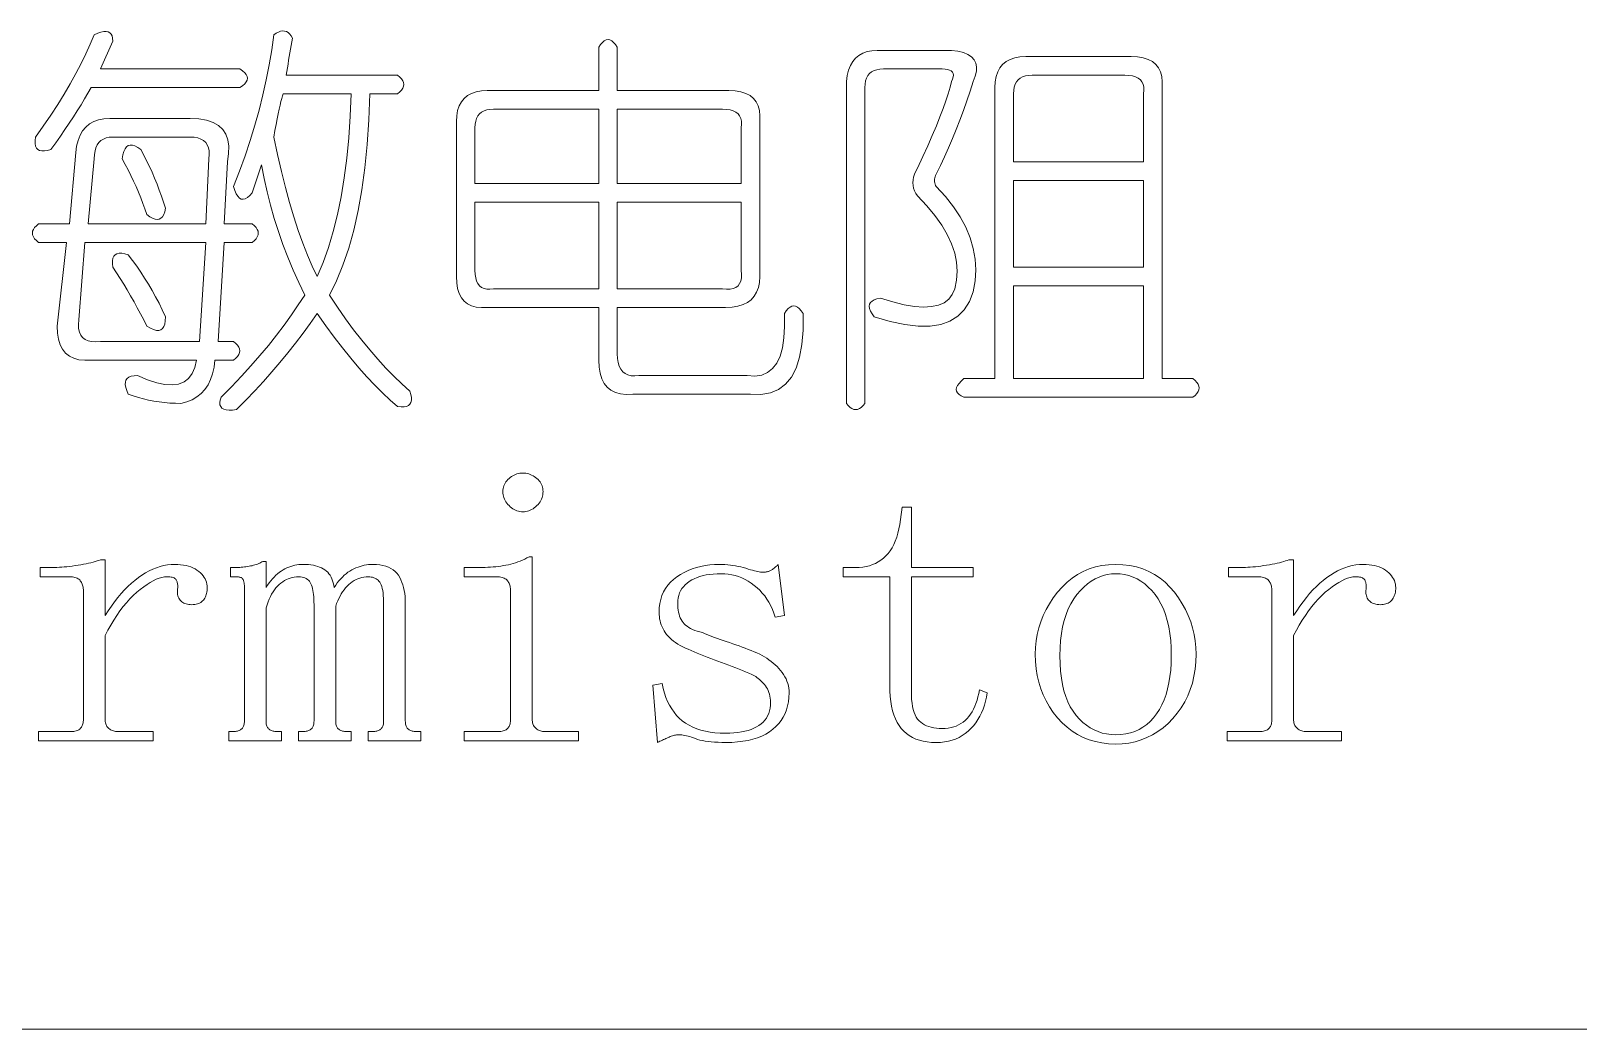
# Model space of a CAD drawing. Extents: x 1 to 297, y 1 to 210.
# Drawn here: x 256.09 to 263.52, y 45.68 to 50.46 of the extents above; entities that cross this region are included whole.
import ezdxf

# ---------------------------------------------------------------- set-up
doc = ezdxf.new("R2010")
doc.units = 0

msp = doc.modelspace()

# ---------------------------------------------------------------- linework, layer by layer
at = {"color": 7, "lineweight": 13}
msp.add_line((220.3005, 45.6755), (295.449, 45.6755), dxfattribs=at)
for points in [[(256.3944, 50.4452), (256.4113, 50.4529), (256.4265, 50.4583), (256.4399, 50.4612), (256.4514, 50.4618), (256.4613, 50.46), (256.4693, 50.4559), (256.4755, 50.4493), (256.48, 50.4404), (256.4827, 50.4291), (256.4836, 50.4155), (256.4241, 50.2818), (257.0927, 50.2818), (257.106, 50.2728), (257.1165, 50.2639), (257.1239, 50.255), (257.1284, 50.2461), (257.1298, 50.2372), (257.1284, 50.2283), (257.1239, 50.2194), (257.1165, 50.2104), (257.106, 50.2015), (257.0927, 50.1926), (256.3795, 50.1926), (256.3643, 50.1656), (256.3481, 50.1379), (256.331, 50.1097), (256.313, 50.0809), (256.2941, 50.0515), (256.2744, 50.0215), (256.2537, 49.9909), (256.2322, 49.9597), (256.2097, 49.9279), (256.1864, 49.8955), (256.1696, 49.8907), (256.1549, 49.8883), (256.1423, 49.8883), (256.1317, 49.8907), (256.1233, 49.8955), (256.1169, 49.9026), (256.1125, 49.9121), (256.1103, 49.924), (256.1102, 49.9383), (256.1121, 49.9549), (256.1497, 50.0079), (256.1852, 50.0601), (256.2187, 50.1113), (256.25, 50.1617), (256.2793, 50.2112), (256.3065, 50.2598), (256.3315, 50.3075), (256.3546, 50.3543), (256.3755, 50.4002)], [(257.2561, 50.4452), (257.2677, 50.4531), (257.2787, 50.4589), (257.2891, 50.4626), (257.2989, 50.4642), (257.3081, 50.4638), (257.3167, 50.4612), (257.3248, 50.4566), (257.3322, 50.4499), (257.339, 50.4412), (257.3453, 50.4303), (257.3423, 50.4125), (257.3393, 50.3947), (257.3363, 50.3768), (257.3334, 50.359), (257.3304, 50.3412), (257.3274, 50.3234), (257.3245, 50.3055), (257.3215, 50.2877), (257.3185, 50.2699), (257.3156, 50.252), (257.8504, 50.252), (257.8611, 50.2431), (257.8694, 50.2342), (257.8754, 50.2253), (257.8789, 50.2164), (257.8801, 50.2075), (257.8789, 50.1986), (257.8754, 50.1896), (257.8694, 50.1807), (257.8611, 50.1718), (257.8504, 50.1629), (257.7167, 50.1629), (257.7121, 50.0382), (257.7042, 49.9198), (257.6931, 49.8077), (257.6786, 49.7017), (257.661, 49.602), (257.64, 49.5086), (257.6158, 49.4214), (257.5883, 49.3404), (257.5576, 49.2657), (257.5236, 49.1972), (257.5622, 49.1391), (257.6008, 49.0837), (257.6394, 49.0309), (257.6781, 48.9809), (257.7167, 48.9335), (257.7553, 48.8888), (257.7939, 48.8467), (257.8326, 48.8073), (257.8712, 48.7706), (257.9098, 48.7366), (257.9146, 48.7198), (257.917, 48.7051), (257.917, 48.6925), (257.9146, 48.6819), (257.9098, 48.6735), (257.9027, 48.6671), (257.8932, 48.6628), (257.8813, 48.6605), (257.867, 48.6604), (257.8504, 48.6623), (257.8145, 48.6935), (257.7779, 48.7277), (257.7408, 48.7648), (257.703, 48.805), (257.6647, 48.848), (257.6258, 48.8941), (257.5862, 48.9431), (257.5461, 48.9951), (257.5054, 49.0501), (257.4641, 49.108), (257.4308, 49.0606), (257.3964, 49.0135), (257.3607, 48.9668), (257.3239, 48.9202), (257.2858, 48.874), (257.2466, 48.8281), (257.2062, 48.7825), (257.1646, 48.7372), (257.1218, 48.6922), (257.0778, 48.6475), (257.0584, 48.6454), (257.0416, 48.6451), (257.0275, 48.6466), (257.016, 48.6498), (257.0073, 48.6549), (257.0012, 48.6617), (256.9977, 48.6703), (256.997, 48.6808), (256.9989, 48.6929), (257.0035, 48.7069), (257.053, 48.7573), (257.1004, 48.8073), (257.1457, 48.8571), (257.189, 48.9066), (257.2301, 48.9558), (257.2692, 49.0046), (257.3062, 49.0532), (257.3411, 49.1015), (257.3739, 49.1495), (257.4047, 49.1972), (257.3759, 49.2569), (257.3488, 49.3172), (257.3236, 49.3781), (257.3001, 49.4397), (257.2784, 49.5018), (257.2585, 49.5645), (257.2404, 49.6277), (257.224, 49.6916), (257.2095, 49.7561), (257.1967, 49.8212), (257.1521, 49.6875), (257.1405, 49.6744), (257.1295, 49.6649), (257.1191, 49.6589), (257.1093, 49.6566), (257.1001, 49.6578), (257.0915, 49.6625), (257.0835, 49.6708), (257.076, 49.6827), (257.0692, 49.6982), (257.063, 49.7172), (257.0916, 49.7913), (257.1183, 49.8652), (257.1428, 49.9387), (257.1652, 50.012), (257.1855, 50.0849), (257.2038, 50.1576), (257.22, 50.2299), (257.2341, 50.302), (257.2462, 50.3737)], [(258.9053, 50.3858), (258.9053, 50.1778), (259.4401, 50.1778), (259.471, 50.1763), (259.4984, 50.1718), (259.5221, 50.1644), (259.5423, 50.154), (259.559, 50.1406), (259.5721, 50.1243), (259.5815, 50.105), (259.5875, 50.0827), (259.5899, 50.0574), (259.5887, 50.0292), (259.5887, 49.2863), (259.5871, 49.2581), (259.5822, 49.2328), (259.574, 49.2106), (259.5625, 49.1912), (259.5478, 49.1749), (259.5298, 49.1615), (259.5086, 49.1511), (259.4841, 49.1437), (259.4563, 49.1392), (259.4253, 49.1378), (258.9053, 49.1378), (258.9053, 48.9149), (258.9063, 48.8925), (258.9094, 48.8727), (258.9146, 48.8556), (258.9219, 48.8412), (258.9313, 48.8295), (258.9427, 48.8204), (258.9562, 48.814), (258.9718, 48.8103), (258.9895, 48.8093), (259.0092, 48.8109), (259.5293, 48.8109), (259.5658, 48.8085), (259.5982, 48.8133), (259.6264, 48.8252), (259.6505, 48.8442), (259.6704, 48.8703), (259.6862, 48.9036), (259.6978, 48.944), (259.7052, 48.9916), (259.7084, 49.0462), (259.7076, 49.108), (259.7165, 49.1214), (259.7254, 49.1318), (259.7343, 49.1392), (259.7432, 49.1437), (259.7521, 49.1452), (259.761, 49.1437), (259.77, 49.1392), (259.7789, 49.1318), (259.7878, 49.1214), (259.7967, 49.108), (259.7968, 49.0293), (259.7914, 48.9595), (259.7802, 48.8986), (259.7634, 48.8466), (259.741, 48.8035), (259.7129, 48.7693), (259.6792, 48.744), (259.6398, 48.7277), (259.5948, 48.7203), (259.5441, 48.7218), (258.9796, 48.7218), (258.9485, 48.7207), (258.9207, 48.7235), (258.8962, 48.7302), (258.8749, 48.7408), (258.857, 48.7552), (258.8423, 48.7735), (258.8308, 48.7956), (258.8227, 48.8216), (258.8177, 48.8515), (258.8161, 48.8852), (258.8161, 49.1378), (258.2812, 49.1378), (258.253, 49.1366), (258.2278, 49.1389), (258.2055, 49.1449), (258.1862, 49.1544), (258.1698, 49.1675), (258.1565, 49.1841), (258.1461, 49.2043), (258.1386, 49.2281), (258.1342, 49.2554), (258.1327, 49.2863), (258.1327, 50.0292), (258.1342, 50.0574), (258.1386, 50.0827), (258.1461, 50.105), (258.1565, 50.1243), (258.1698, 50.1406), (258.1862, 50.154), (258.2055, 50.1644), (258.2278, 50.1718), (258.253, 50.1763), (258.2812, 50.1778), (258.8161, 50.1778), (258.8161, 50.3858), (258.825, 50.3991), (258.834, 50.4095), (258.8429, 50.417), (258.8518, 50.4214), (258.8607, 50.4229), (258.8696, 50.4214), (258.8785, 50.417), (258.8874, 50.4095), (258.8963, 50.3991)], [(260.1533, 50.3709), (260.5098, 50.3709), (260.5403, 50.3667), (260.5663, 50.3602), (260.5878, 50.3513), (260.6049, 50.34), (260.6176, 50.3263), (260.6257, 50.3103), (260.6294, 50.2919), (260.6287, 50.2711), (260.6235, 50.2479), (260.6138, 50.2223), (260.5987, 50.1751), (260.5829, 50.1284), (260.5666, 50.0824), (260.5497, 50.0369), (260.5321, 49.992), (260.514, 49.9478), (260.4953, 49.9041), (260.476, 49.861), (260.4561, 49.8185), (260.4355, 49.7766), (260.4329, 49.7707), (260.4308, 49.7647), (260.4293, 49.7588), (260.4284, 49.7528), (260.4281, 49.7469), (260.4284, 49.741), (260.4293, 49.735), (260.4308, 49.7291), (260.4329, 49.7231), (260.4355, 49.7172), (260.4801, 49.6693), (260.5187, 49.6209), (260.5514, 49.5719), (260.5782, 49.5223), (260.599, 49.472), (260.6138, 49.4212), (260.6227, 49.3698), (260.6257, 49.3178), (260.6227, 49.2652), (260.6138, 49.212), (260.5957, 49.1654), (260.571, 49.1265), (260.5399, 49.0953), (260.5021, 49.0718), (260.4578, 49.056), (260.407, 49.048), (260.3497, 49.0477), (260.2858, 49.0551), (260.2154, 49.0703), (260.1384, 49.0932), (260.128, 49.1074), (260.1206, 49.1205), (260.1161, 49.1324), (260.1146, 49.1431), (260.1161, 49.1526), (260.1206, 49.1609), (260.128, 49.1681), (260.1384, 49.174), (260.1518, 49.1788), (260.1681, 49.1823), (260.2278, 49.1641), (260.2822, 49.1508), (260.3312, 49.1427), (260.3749, 49.1395), (260.4133, 49.1415), (260.4463, 49.1485), (260.4739, 49.1605), (260.4962, 49.1776), (260.5131, 49.1997), (260.5247, 49.2269), (260.5336, 49.2688), (260.5366, 49.3113), (260.5336, 49.3544), (260.5247, 49.3981), (260.5098, 49.4423), (260.489, 49.4872), (260.4623, 49.5327), (260.4296, 49.5787), (260.391, 49.6254), (260.3464, 49.6726), (260.3384, 49.6846), (260.3322, 49.697), (260.3277, 49.7096), (260.325, 49.7225), (260.3241, 49.7358), (260.325, 49.7493), (260.3277, 49.7631), (260.3322, 49.7772), (260.3384, 49.7916), (260.3464, 49.8063), (260.3721, 49.8613), (260.3957, 49.9133), (260.4173, 49.9623), (260.4367, 50.0084), (260.4541, 50.0515), (260.4694, 50.0916), (260.4826, 50.1287), (260.4938, 50.1629), (260.5028, 50.1941), (260.5098, 50.2223), (260.5147, 50.2336), (260.5175, 50.2437), (260.5183, 50.2526), (260.517, 50.2604), (260.5135, 50.2669), (260.5081, 50.2722), (260.5005, 50.2764), (260.4908, 50.2794), (260.4791, 50.2812), (260.4653, 50.2818), (260.183, 50.2818), (260.166, 50.2809), (260.1509, 50.2782), (260.1375, 50.2737), (260.1259, 50.2675), (260.1161, 50.2595), (260.1081, 50.2497), (260.1019, 50.2381), (260.0974, 50.2247), (260.0947, 50.2095), (260.0938, 50.1926), (260.0938, 48.6772), (260.0849, 48.6665), (260.076, 48.6582), (260.0671, 48.6522), (260.0582, 48.6487), (260.0493, 48.6475), (260.0403, 48.6487), (260.0314, 48.6522), (260.0225, 48.6582), (260.0136, 48.6665), (260.0047, 48.6772), (260.0047, 50.2223), (260.0089, 50.2506), (260.0154, 50.2758), (260.0243, 50.2981), (260.0356, 50.3174), (260.0493, 50.3338), (260.0653, 50.3471), (260.0837, 50.3575), (260.1045, 50.365), (260.1277, 50.3694)], [(260.8664, 50.3412), (261.3716, 50.3412), (261.4024, 50.3397), (261.4298, 50.3352), (261.4536, 50.3278), (261.4738, 50.3174), (261.4904, 50.304), (261.5035, 50.2877), (261.513, 50.2684), (261.5189, 50.2461), (261.5213, 50.2208), (261.5201, 50.1926), (261.5201, 48.796), (261.6687, 48.796), (261.6794, 48.7871), (261.6877, 48.7782), (261.6937, 48.7693), (261.6972, 48.7604), (261.6984, 48.7515), (261.6972, 48.7426), (261.6937, 48.7336), (261.6877, 48.7247), (261.6794, 48.7158), (261.6687, 48.7069), (260.5693, 48.7069), (260.5559, 48.7131), (260.5455, 48.72), (260.5381, 48.7274), (260.5336, 48.7354), (260.5321, 48.744), (260.5336, 48.7533), (260.5381, 48.7631), (260.5455, 48.7735), (260.5559, 48.7845), (260.5693, 48.796), (260.7178, 48.796), (260.7178, 50.1926), (260.7193, 50.2208), (260.7238, 50.2461), (260.7312, 50.2684), (260.7416, 50.2877), (260.755, 50.304), (260.7713, 50.3174), (260.7906, 50.3278), (260.8129, 50.3352), (260.8382, 50.3397)], [(261.3418, 50.252), (260.8961, 50.252), (260.8792, 50.2512), (260.864, 50.2485), (260.8506, 50.244), (260.8391, 50.2378), (260.8293, 50.2298), (260.8212, 50.22), (260.815, 50.2084), (260.8105, 50.195), (260.8079, 50.1798), (260.807, 50.1629), (260.807, 49.836), (261.431, 49.836), (261.431, 50.1629), (261.4328, 50.1798), (261.4322, 50.195), (261.4292, 50.2084), (261.4239, 50.22), (261.4161, 50.2298), (261.406, 50.2378), (261.3935, 50.244), (261.3787, 50.2485), (261.3615, 50.2512)], [(257.6275, 50.1629), (257.3007, 50.1629), (257.2976, 50.1528), (257.2942, 50.1403), (257.2904, 50.1255), (257.2864, 50.1082), (257.2821, 50.0886), (257.2775, 50.0666), (257.2726, 50.0423), (257.2674, 50.0155), (257.2619, 49.9864), (257.2561, 49.9549), (257.2742, 49.8707), (257.293, 49.7903), (257.3123, 49.7138), (257.3322, 49.6411), (257.3527, 49.5723), (257.3738, 49.5074), (257.3955, 49.4463), (257.4178, 49.3891), (257.4406, 49.3358), (257.4641, 49.2863), (257.4925, 49.3539), (257.5182, 49.426), (257.5412, 49.5025), (257.5616, 49.5835), (257.5793, 49.6689), (257.5943, 49.7588), (257.6066, 49.8531), (257.6162, 49.9519), (257.6232, 50.0552)], [(258.8161, 50.0886), (258.311, 50.0886), (258.294, 50.0877), (258.2789, 50.085), (258.2655, 50.0806), (258.2539, 50.0744), (258.2441, 50.0663), (258.2361, 50.0565), (258.2299, 50.0449), (258.2254, 50.0316), (258.2227, 50.0164), (258.2218, 49.9995), (258.2218, 49.732), (258.8161, 49.732)], [(259.4104, 50.0886), (258.9053, 50.0886), (258.9053, 49.732), (259.4995, 49.732), (259.4995, 49.9995), (259.5013, 50.0164), (259.5007, 50.0316), (259.4978, 50.0449), (259.4924, 50.0565), (259.4847, 50.0663), (259.4746, 50.0743), (259.4621, 50.0806), (259.4472, 50.085), (259.43, 50.0877)], [(257.063, 48.8852), (256.9738, 48.8852), (256.9695, 48.851), (256.9626, 48.8198), (256.9529, 48.7916), (256.9406, 48.7663), (256.9255, 48.744), (256.9079, 48.7247), (256.8875, 48.7084), (256.8645, 48.695), (256.8388, 48.6846), (256.8104, 48.6772), (256.7838, 48.6776), (256.7575, 48.679), (256.7315, 48.6812), (256.7058, 48.6843), (256.6804, 48.6883), (256.6553, 48.6932), (256.6305, 48.699), (256.606, 48.7057), (256.5818, 48.7133), (256.5578, 48.7218), (256.5503, 48.7387), (256.5453, 48.7538), (256.5431, 48.7672), (256.5436, 48.7788), (256.5467, 48.7886), (256.5525, 48.7966), (256.5609, 48.8029), (256.5721, 48.8073), (256.5859, 48.81), (256.6024, 48.8109), (256.6507, 48.7902), (256.6945, 48.7758), (256.7339, 48.7677), (256.7688, 48.7657), (256.7993, 48.77), (256.8253, 48.7806), (256.8468, 48.7974), (256.8639, 48.8204), (256.8765, 48.8497), (256.8847, 48.8852), (256.3795, 48.8852), (256.3485, 48.8841), (256.3207, 48.887), (256.2962, 48.8937), (256.275, 48.9042), (256.257, 48.9186), (256.2423, 48.9369), (256.2308, 48.959), (256.2227, 48.985), (256.2177, 49.0149), (256.2161, 49.0486), (256.2607, 49.4498), (256.127, 49.4498), (256.1163, 49.4587), (256.108, 49.4676), (256.102, 49.4765), (256.0984, 49.4854), (256.0973, 49.4943), (256.0984, 49.5032), (256.102, 49.5122), (256.108, 49.5211), (256.1163, 49.53), (256.127, 49.5389), (256.2755, 49.5389), (256.3053, 49.8806), (256.3096, 49.9117), (256.3166, 49.9394), (256.3262, 49.964), (256.3385, 49.9852), (256.3535, 50.0032), (256.3712, 50.0179), (256.3916, 50.0293), (256.4146, 50.0375), (256.4403, 50.0424), (256.4687, 50.044), (256.855, 50.044), (256.8969, 50.042), (256.9334, 50.0357), (256.9646, 50.0253), (256.9905, 50.0108), (257.011, 49.992), (257.0261, 49.9692), (257.0359, 49.9421), (257.0404, 49.9109), (257.0395, 49.8756), (257.0333, 49.836), (257.0184, 49.5389), (257.1521, 49.5389), (257.1628, 49.53), (257.1711, 49.5211), (257.1771, 49.5122), (257.1806, 49.5032), (257.1818, 49.4943), (257.1806, 49.4854), (257.1771, 49.4765), (257.1711, 49.4676), (257.1628, 49.4587), (257.1521, 49.4498), (257.0184, 49.4498), (256.9887, 48.9743), (257.063, 48.9743), (257.0737, 48.9654), (257.082, 48.9565), (257.0879, 48.9476), (257.0915, 48.9387), (257.0927, 48.9298), (257.0915, 48.9208), (257.0879, 48.9119), (257.082, 48.903), (257.0737, 48.8941)], [(256.855, 49.9549), (256.4836, 49.9549), (256.4666, 49.9539), (256.4514, 49.9507), (256.4381, 49.9455), (256.4265, 49.9383), (256.4167, 49.9289), (256.4087, 49.9175), (256.4024, 49.9039), (256.398, 49.8883), (256.3953, 49.8707), (256.3944, 49.8509), (256.3647, 49.5389), (256.9293, 49.5389), (256.9441, 49.8509), (256.9459, 49.8707), (256.9453, 49.8883), (256.9423, 49.9039), (256.937, 49.9175), (256.9293, 49.9289), (256.9192, 49.9383), (256.9067, 49.9455), (256.8918, 49.9507), (256.8746, 49.9539)], [(256.5281, 49.8509), (256.5317, 49.8701), (256.5364, 49.886), (256.5424, 49.8986), (256.5495, 49.908), (256.5578, 49.914), (256.5674, 49.9169), (256.578, 49.9164), (256.5899, 49.9127), (256.603, 49.9057), (256.6172, 49.8955), (256.6318, 49.8686), (256.6458, 49.8414), (256.6591, 49.8139), (256.6719, 49.7861), (256.6841, 49.758), (256.6957, 49.7297), (256.7067, 49.701), (256.7171, 49.672), (256.7269, 49.6427), (256.7361, 49.6132), (256.7325, 49.5968), (256.7278, 49.5835), (256.7219, 49.5731), (256.7147, 49.5656), (256.7064, 49.5612), (256.6969, 49.5597), (256.6862, 49.5612), (256.6743, 49.5656), (256.6612, 49.5731), (256.647, 49.5835), (256.6378, 49.6102), (256.628, 49.637), (256.6176, 49.6637), (256.6066, 49.6904), (256.595, 49.7172), (256.5828, 49.7439), (256.57, 49.7707), (256.5566, 49.7974), (256.5427, 49.8242)], [(261.431, 49.7469), (260.807, 49.7469), (260.807, 49.3309), (261.431, 49.3309)], [(258.8161, 49.6429), (258.2218, 49.6429), (258.2218, 49.316), (258.2227, 49.2964), (258.2254, 49.2792), (258.2299, 49.2643), (258.2361, 49.2519), (258.2441, 49.2418), (258.2539, 49.234), (258.2655, 49.2287), (258.2789, 49.2257), (258.294, 49.2251), (258.311, 49.2269), (258.8161, 49.2269)], [(259.4995, 49.6429), (258.9053, 49.6429), (258.9053, 49.2269), (259.4104, 49.2269), (259.43, 49.2251), (259.4472, 49.2257), (259.4621, 49.2287), (259.4746, 49.234), (259.4847, 49.2418), (259.4924, 49.2519), (259.4978, 49.2643), (259.5007, 49.2792), (259.5013, 49.2964), (259.4995, 49.316)], [(256.9293, 49.4498), (256.3498, 49.4498), (256.3201, 49.0783), (256.3185, 49.0559), (256.3195, 49.0361), (256.3232, 49.019), (256.3296, 49.0046), (256.3387, 48.9929), (256.3504, 48.9838), (256.3648, 48.9774), (256.3819, 48.9737), (256.4017, 48.9727), (256.4241, 48.9743), (256.8995, 48.9743)], [(256.4836, 49.3309), (256.4816, 49.3475), (256.4818, 49.3618), (256.484, 49.3737), (256.4883, 49.3832), (256.4947, 49.3903), (256.5031, 49.3951), (256.5137, 49.3975), (256.5263, 49.3975), (256.541, 49.3951), (256.5578, 49.3903), (256.5783, 49.3633), (256.5982, 49.3357), (256.6176, 49.3074), (256.6363, 49.2786), (256.6544, 49.2492), (256.6719, 49.2192), (256.6889, 49.1886), (256.7052, 49.1574), (256.721, 49.1256), (256.7361, 49.0932), (256.7352, 49.074), (256.7325, 49.0581), (256.7281, 49.0455), (256.7219, 49.0361), (256.7138, 49.03), (256.704, 49.0272), (256.6924, 49.0277), (256.6791, 49.0314), (256.6639, 49.0384), (256.647, 49.0486), (256.632, 49.0782), (256.6167, 49.1074), (256.6011, 49.1364), (256.5852, 49.1651), (256.569, 49.1935), (256.5525, 49.2215), (256.5357, 49.2493), (256.5186, 49.2768), (256.5012, 49.304)], [(261.431, 49.2418), (260.807, 49.2418), (260.807, 48.796), (261.431, 48.796)], [(258.4521, 48.3429), (258.4595, 48.3426), (258.4667, 48.3419), (258.4738, 48.3406), (258.4807, 48.3387), (258.4874, 48.3364), (258.494, 48.3335), (258.5005, 48.3302), (258.5068, 48.3263), (258.513, 48.3218), (258.519, 48.3169), (258.5246, 48.3116), (258.5297, 48.3061), (258.5341, 48.3003), (258.538, 48.2943), (258.5413, 48.2881), (258.5439, 48.2817), (258.546, 48.275), (258.5475, 48.2682), (258.5484, 48.2611), (258.5487, 48.2538), (258.5484, 48.2464), (258.5475, 48.2392), (258.546, 48.2321), (258.5439, 48.2252), (258.5413, 48.2185), (258.538, 48.2119), (258.5341, 48.2054), (258.5297, 48.1991), (258.5246, 48.1929), (258.519, 48.1869), (258.513, 48.1813), (258.5068, 48.1762), (258.5005, 48.1717), (258.494, 48.1679), (258.4874, 48.1646), (258.4807, 48.1619), (258.4738, 48.1599), (258.4667, 48.1584), (258.4595, 48.1575), (258.4521, 48.1572), (258.4448, 48.1575), (258.4376, 48.1584), (258.4305, 48.1599), (258.4236, 48.1619), (258.4168, 48.1646), (258.4102, 48.1679), (258.4038, 48.1717), (258.3975, 48.1762), (258.3913, 48.1813), (258.3853, 48.1869), (258.3796, 48.1929), (258.3746, 48.1991), (258.3701, 48.2054), (258.3662, 48.2119), (258.363, 48.2185), (258.3603, 48.2252), (258.3582, 48.2321), (258.3568, 48.2392), (258.3558, 48.2464), (258.3556, 48.2538), (258.3558, 48.2611), (258.3568, 48.2682), (258.3582, 48.275), (258.3603, 48.2817), (258.363, 48.2881), (258.3662, 48.2943), (258.3701, 48.3003), (258.3746, 48.3061), (258.3796, 48.3116), (258.3853, 48.3169), (258.3913, 48.3218), (258.3975, 48.3263), (258.4038, 48.3302), (258.4102, 48.3335), (258.4168, 48.3364), (258.4236, 48.3387), (258.4305, 48.3406), (258.4376, 48.3419), (258.4448, 48.3426)], [(260.3167, 47.2955), (260.3171, 47.2753), (260.3182, 47.2565), (260.32, 47.2391), (260.3226, 47.223), (260.326, 47.2082), (260.3301, 47.1947), (260.3349, 47.1826), (260.3405, 47.1719), (260.3468, 47.1624), (260.3539, 47.1543), (260.3616, 47.1473), (260.3702, 47.141), (260.3795, 47.1354), (260.3895, 47.1306), (260.4003, 47.1265), (260.4118, 47.1231), (260.424, 47.1205), (260.437, 47.1187), (260.4508, 47.1176), (260.4653, 47.1172), (260.4798, 47.1177), (260.4938, 47.1191), (260.5072, 47.1215), (260.5199, 47.1249), (260.5321, 47.1293), (260.5437, 47.1346), (260.5547, 47.1408), (260.5651, 47.1481), (260.5749, 47.1563), (260.5841, 47.1655), (260.5927, 47.1755), (260.6008, 47.1864), (260.6082, 47.1981), (260.615, 47.2106), (260.6213, 47.224), (260.6269, 47.2381), (260.632, 47.2531), (260.6364, 47.2689), (260.6403, 47.2855), (260.6436, 47.3029), (260.6807, 47.288), (260.6772, 47.2676), (260.6728, 47.2479), (260.6674, 47.229), (260.6611, 47.2108), (260.6538, 47.1933), (260.6455, 47.1766), (260.6362, 47.1606), (260.626, 47.1454), (260.6148, 47.1309), (260.6027, 47.1172), (260.5897, 47.1045), (260.5758, 47.0931), (260.5611, 47.0831), (260.5457, 47.0744), (260.5293, 47.067), (260.5122, 47.061), (260.4943, 47.0563), (260.4755, 47.053), (260.4559, 47.051), (260.4355, 47.0503), (260.4138, 47.051), (260.3932, 47.053), (260.3737, 47.0563), (260.3553, 47.061), (260.338, 47.067), (260.3219, 47.0744), (260.3069, 47.0831), (260.2929, 47.0931), (260.2801, 47.1045), (260.2684, 47.1172), (260.2578, 47.1313), (260.2484, 47.1469), (260.24, 47.164), (260.2328, 47.1826), (260.2266, 47.2026), (260.2216, 47.2242), (260.2177, 47.2472), (260.2149, 47.2717), (260.2133, 47.2977), (260.2127, 47.3252), (260.2127, 47.8452), (259.9898, 47.8452), (259.9898, 47.8898), (260.0493, 47.8898), (260.0668, 47.8903), (260.0836, 47.892), (260.0997, 47.8948), (260.1152, 47.8987), (260.1301, 47.9037), (260.1442, 47.9098), (260.1577, 47.9171), (260.1705, 47.9254), (260.1826, 47.9349), (260.1941, 47.9455), (260.2049, 47.9572), (260.2148, 47.9703), (260.2239, 47.9846), (260.2321, 48.0001), (260.2396, 48.017), (260.2463, 48.0351), (260.2521, 48.0544), (260.2571, 48.075), (260.2613, 48.0969), (260.2647, 48.12), (260.2721, 48.1795), (260.3167, 48.1795), (260.3167, 47.8898), (260.6138, 47.8898), (260.6138, 47.8452), (260.3167, 47.8452)], [(256.4464, 47.6595), (256.4614, 47.6827), (256.4766, 47.7048), (256.492, 47.7258), (256.5076, 47.7456), (256.5235, 47.7644), (256.5396, 47.782), (256.5559, 47.7986), (256.5724, 47.814), (256.5891, 47.8283), (256.6061, 47.8415), (256.6233, 47.8535), (256.6404, 47.8642), (256.6577, 47.8737), (256.675, 47.8819), (256.6925, 47.8888), (256.71, 47.8945), (256.7275, 47.8989), (256.7452, 47.9021), (256.7629, 47.904), (256.7807, 47.9046), (256.7952, 47.9043), (256.8091, 47.9033), (256.8223, 47.9016), (256.8348, 47.8993), (256.8466, 47.8963), (256.8578, 47.8926), (256.8683, 47.8882), (256.8781, 47.8832), (256.8873, 47.8775), (256.8958, 47.8712), (256.9036, 47.8644), (256.9106, 47.8574), (256.9167, 47.8501), (256.922, 47.8427), (256.9265, 47.835), (256.9301, 47.8271), (256.933, 47.8189), (256.9351, 47.8106), (256.9363, 47.802), (256.9367, 47.7932), (256.9365, 47.7859), (256.9359, 47.7789), (256.935, 47.7722), (256.9337, 47.7658), (256.932, 47.7598), (256.93, 47.754), (256.9276, 47.7485), (256.9248, 47.7433), (256.9217, 47.7384), (256.9181, 47.7338), (256.9142, 47.7295), (256.9099, 47.7257), (256.9053, 47.7224), (256.9003, 47.7195), (256.8949, 47.717), (256.8892, 47.715), (256.883, 47.7135), (256.8765, 47.7124), (256.8697, 47.7117), (256.8624, 47.7115), (256.8552, 47.7117), (256.8483, 47.7124), (256.8418, 47.7135), (256.8357, 47.715), (256.8299, 47.717), (256.8245, 47.7195), (256.8195, 47.7224), (256.8149, 47.7257), (256.8106, 47.7295), (256.8067, 47.7338), (256.8033, 47.7384), (256.8003, 47.7433), (256.7979, 47.7485), (256.796, 47.754), (256.7946, 47.7598), (256.7938, 47.7658), (256.7934, 47.7722), (256.7936, 47.7789), (256.7943, 47.7859), (256.7956, 47.7932), (256.7955, 47.7976), (256.7953, 47.8018), (256.7949, 47.8059), (256.7944, 47.8098), (256.7937, 47.8136), (256.7929, 47.8173), (256.7919, 47.8207), (256.7908, 47.8241), (256.7895, 47.8273), (256.7881, 47.8303), (256.7863, 47.8331), (256.784, 47.8357), (256.781, 47.8379), (256.7774, 47.8398), (256.7733, 47.8415), (256.7685, 47.8428), (256.7632, 47.8438), (256.7572, 47.8446), (256.7507, 47.845), (256.7436, 47.8452), (256.7314, 47.8444), (256.7188, 47.8422), (256.7056, 47.8385), (256.6919, 47.8333), (256.6776, 47.8266), (256.6629, 47.8184), (256.6476, 47.8088), (256.6318, 47.7976), (256.6155, 47.785), (256.5987, 47.7709), (256.5818, 47.7554), (256.5653, 47.7388), (256.5491, 47.721), (256.5333, 47.702), (256.5179, 47.6818), (256.5029, 47.6604), (256.4882, 47.6378), (256.4739, 47.614), (256.46, 47.589), (256.4464, 47.5629), (256.4464, 47.1618), (256.4466, 47.156), (256.4471, 47.1505), (256.4481, 47.1453), (256.4494, 47.1404), (256.451, 47.1358), (256.4531, 47.1314), (256.4555, 47.1274), (256.4583, 47.1237), (256.4615, 47.1203), (256.465, 47.1172), (256.4688, 47.1144), (256.4729, 47.1118), (256.4771, 47.1096), (256.4816, 47.1077), (256.4863, 47.106), (256.4913, 47.1047), (256.4964, 47.1037), (256.5018, 47.1029), (256.5074, 47.1025), (256.5133, 47.1023), (256.6767, 47.1023), (256.6767, 47.0578), (256.127, 47.0578), (256.127, 47.1023), (256.2755, 47.1023), (256.2827, 47.1025), (256.2895, 47.1029), (256.2958, 47.1037), (256.3017, 47.1047), (256.3071, 47.106), (256.3121, 47.1077), (256.3166, 47.1096), (256.3207, 47.1118), (256.3244, 47.1144), (256.3275, 47.1172), (256.3304, 47.1203), (256.3329, 47.1237), (256.3351, 47.1274), (256.3371, 47.1314), (256.3387, 47.1358), (256.34, 47.1404), (256.3411, 47.1453), (256.3418, 47.1505), (256.3423, 47.156), (256.3424, 47.1618), (256.3424, 47.7783), (256.3423, 47.7842), (256.3418, 47.7898), (256.3411, 47.7952), (256.34, 47.8003), (256.3387, 47.8053), (256.3371, 47.81), (256.3351, 47.8145), (256.3329, 47.8187), (256.3304, 47.8228), (256.3275, 47.8266), (256.3244, 47.8301), (256.3207, 47.8333), (256.3166, 47.8361), (256.3121, 47.8385), (256.3071, 47.8405), (256.3017, 47.8422), (256.2958, 47.8435), (256.2895, 47.8444), (256.2827, 47.845), (256.2755, 47.8452), (256.1344, 47.8452), (256.1344, 47.8898), (256.1938, 47.8898), (256.2044, 47.8899), (256.2154, 47.8902), (256.2267, 47.8908), (256.2384, 47.8915), (256.2505, 47.8925), (256.2629, 47.8938), (256.2757, 47.8952), (256.2889, 47.8969), (256.3025, 47.8988), (256.3164, 47.9009), (256.3302, 47.9032), (256.3433, 47.9055), (256.3557, 47.9079), (256.3675, 47.9104), (256.3786, 47.913), (256.3891, 47.9156), (256.3988, 47.9183), (256.4079, 47.9211), (256.4164, 47.924), (256.4241, 47.9269), (256.4464, 47.9269)], [(257.0704, 47.8898), (257.0779, 47.8898), (257.0853, 47.8901), (257.0927, 47.8904), (257.1001, 47.8909), (257.1075, 47.8916), (257.115, 47.8924), (257.1224, 47.8934), (257.1299, 47.8945), (257.1373, 47.8958), (257.1447, 47.8972), (257.152, 47.8987), (257.159, 47.9005), (257.1656, 47.9023), (257.172, 47.9043), (257.1781, 47.9065), (257.1839, 47.9088), (257.1894, 47.9112), (257.1946, 47.9138), (257.1995, 47.9166), (257.2041, 47.9195), (257.219, 47.9195), (257.219, 47.7932), (257.2265, 47.8047), (257.2341, 47.8156), (257.2419, 47.8258), (257.2499, 47.8354), (257.258, 47.8443), (257.2662, 47.8525), (257.2746, 47.86), (257.2832, 47.8669), (257.2919, 47.8731), (257.3007, 47.8786), (257.3097, 47.8836), (257.3188, 47.888), (257.3281, 47.8919), (257.3376, 47.8953), (257.3471, 47.8981), (257.3568, 47.9005), (257.3667, 47.9023), (257.3768, 47.9036), (257.3869, 47.9044), (257.3973, 47.9046), (257.4103, 47.9044), (257.4228, 47.9036), (257.4347, 47.9023), (257.446, 47.9005), (257.4567, 47.8981), (257.4668, 47.8953), (257.4763, 47.8919), (257.4852, 47.888), (257.4935, 47.8836), (257.5013, 47.8786), (257.5084, 47.8731), (257.5149, 47.8669), (257.5209, 47.86), (257.5262, 47.8525), (257.531, 47.8443), (257.5352, 47.8354), (257.5387, 47.8258), (257.5417, 47.8156), (257.5441, 47.8047), (257.5458, 47.7932), (257.5534, 47.8047), (257.5611, 47.8156), (257.5691, 47.8258), (257.5773, 47.8354), (257.5858, 47.8443), (257.5944, 47.8525), (257.6033, 47.86), (257.6124, 47.8669), (257.6217, 47.8731), (257.6313, 47.8786), (257.641, 47.8836), (257.6507, 47.888), (257.6606, 47.8919), (257.6705, 47.8953), (257.6805, 47.8981), (257.6906, 47.9005), (257.7007, 47.9023), (257.7109, 47.9036), (257.7212, 47.9044), (257.7316, 47.9046), (257.7488, 47.9041), (257.765, 47.9025), (257.78, 47.8999), (257.7939, 47.8963), (257.8068, 47.8916), (257.8185, 47.8859), (257.829, 47.8791), (257.8385, 47.8713), (257.8469, 47.8625), (257.8541, 47.8526), (257.8605, 47.8419), (257.8661, 47.8306), (257.8712, 47.8187), (257.8755, 47.8063), (257.8792, 47.7932), (257.8822, 47.7795), (257.8846, 47.7653), (257.8862, 47.7504), (257.8872, 47.7349), (257.8875, 47.7189), (257.8875, 47.1543), (257.8877, 47.1486), (257.8882, 47.1432), (257.8889, 47.1382), (257.8899, 47.1335), (257.8913, 47.1293), (257.8929, 47.1254), (257.8948, 47.1218), (257.8971, 47.1187), (257.8996, 47.1159), (257.9024, 47.1135), (257.9055, 47.1114), (257.9089, 47.1095), (257.9127, 47.1078), (257.9167, 47.1063), (257.921, 47.1051), (257.9256, 47.1041), (257.9305, 47.1033), (257.9357, 47.1028), (257.9412, 47.1024), (257.947, 47.1023), (257.9619, 47.1023), (257.9619, 47.0578), (257.7093, 47.0578), (257.7093, 47.1023), (257.7241, 47.1023), (257.7299, 47.1024), (257.7354, 47.1028), (257.7406, 47.1033), (257.7455, 47.1041), (257.7501, 47.1051), (257.7544, 47.1063), (257.7585, 47.1078), (257.7621, 47.1095), (257.7656, 47.1114), (257.7687, 47.1135), (257.7715, 47.1159), (257.774, 47.1187), (257.7763, 47.1218), (257.7782, 47.1254), (257.7798, 47.1293), (257.7812, 47.1335), (257.7822, 47.1382), (257.783, 47.1432), (257.7834, 47.1486), (257.7835, 47.1543), (257.7835, 47.7115), (257.7834, 47.7273), (257.7828, 47.7419), (257.7819, 47.7555), (257.7806, 47.7679), (257.7789, 47.7793), (257.7769, 47.7895), (257.7744, 47.7986), (257.7717, 47.8066), (257.7685, 47.8134), (257.765, 47.8192), (257.7611, 47.8241), (257.7568, 47.8285), (257.7522, 47.8324), (257.7472, 47.8358), (257.7418, 47.8387), (257.736, 47.841), (257.7299, 47.8428), (257.7234, 47.8441), (257.7165, 47.8449), (257.7093, 47.8452), (257.699, 47.8448), (257.6889, 47.8437), (257.6791, 47.8418), (257.6695, 47.8392), (257.6601, 47.8359), (257.6509, 47.8318), (257.6419, 47.827), (257.6332, 47.8214), (257.6247, 47.8151), (257.6164, 47.808), (257.6084, 47.8003), (257.6008, 47.792), (257.5936, 47.7831), (257.5867, 47.7736), (257.5802, 47.7635), (257.5741, 47.7528), (257.5683, 47.7415), (257.5629, 47.7296), (257.5579, 47.7171), (257.5533, 47.704), (257.5533, 47.1543), (257.5534, 47.1486), (257.5539, 47.1432), (257.5546, 47.1382), (257.5556, 47.1335), (257.557, 47.1293), (257.5586, 47.1254), (257.5605, 47.1218), (257.5628, 47.1187), (257.5653, 47.1159), (257.5681, 47.1135), (257.5713, 47.1114), (257.5746, 47.1095), (257.5784, 47.1078), (257.5824, 47.1063), (257.5867, 47.1051), (257.5913, 47.1041), (257.5962, 47.1033), (257.6014, 47.1028), (257.6069, 47.1024), (257.6127, 47.1023), (257.6276, 47.1023), (257.6276, 47.0578), (257.375, 47.0578), (257.375, 47.1023), (257.3898, 47.1023), (257.3956, 47.1024), (257.4011, 47.1028), (257.4063, 47.1033), (257.4112, 47.1041), (257.4158, 47.1051), (257.4201, 47.1063), (257.4242, 47.1078), (257.4279, 47.1095), (257.4313, 47.1114), (257.4344, 47.1135), (257.4372, 47.1159), (257.4398, 47.1187), (257.442, 47.1218), (257.4439, 47.1254), (257.4456, 47.1293), (257.4469, 47.1335), (257.4479, 47.1382), (257.4487, 47.1432), (257.4491, 47.1486), (257.4493, 47.1543), (257.4493, 47.7115), (257.4491, 47.7245), (257.4487, 47.7369), (257.4479, 47.7486), (257.4469, 47.7596), (257.4456, 47.77), (257.4439, 47.7797), (257.442, 47.7887), (257.4398, 47.797), (257.4372, 47.8047), (257.4344, 47.8118), (257.4312, 47.8181), (257.4273, 47.8238), (257.4228, 47.8288), (257.4178, 47.8331), (257.4121, 47.8368), (257.4059, 47.8398), (257.399, 47.8422), (257.3916, 47.8438), (257.3836, 47.8448), (257.375, 47.8452), (257.3647, 47.8448), (257.3546, 47.8437), (257.3448, 47.8418), (257.3352, 47.8392), (257.3258, 47.8359), (257.3166, 47.8318), (257.3076, 47.827), (257.2989, 47.8214), (257.2904, 47.8151), (257.2821, 47.808), (257.2741, 47.8002), (257.2665, 47.7917), (257.2593, 47.7824), (257.2524, 47.7724), (257.2459, 47.7616), (257.2398, 47.7501), (257.234, 47.7378), (257.2286, 47.7248), (257.2236, 47.7111), (257.219, 47.6966), (257.219, 47.1543), (257.2191, 47.1486), (257.2196, 47.1432), (257.2203, 47.1382), (257.2213, 47.1335), (257.2227, 47.1293), (257.2243, 47.1254), (257.2263, 47.1218), (257.2285, 47.1187), (257.231, 47.1159), (257.2338, 47.1135), (257.237, 47.1114), (257.2404, 47.1095), (257.2441, 47.1078), (257.2481, 47.1063), (257.2524, 47.1051), (257.257, 47.1041), (257.2619, 47.1033), (257.2671, 47.1028), (257.2726, 47.1024), (257.2784, 47.1023), (257.2933, 47.1023), (257.2933, 47.0578), (257.0407, 47.0578), (257.0407, 47.1023), (257.0555, 47.1023), (257.0613, 47.1024), (257.0668, 47.1028), (257.0721, 47.1033), (257.0769, 47.1041), (257.0815, 47.1051), (257.0858, 47.1063), (257.0899, 47.1078), (257.0936, 47.1095), (257.097, 47.1114), (257.1001, 47.1135), (257.1029, 47.1159), (257.1055, 47.1187), (257.1077, 47.1218), (257.1096, 47.1254), (257.1113, 47.1293), (257.1126, 47.1335), (257.1136, 47.1382), (257.1144, 47.1432), (257.1148, 47.1486), (257.115, 47.1543), (257.115, 47.8006), (257.1149, 47.805), (257.1147, 47.8091), (257.1143, 47.813), (257.1138, 47.8167), (257.1131, 47.8201), (257.1123, 47.8233), (257.1113, 47.8264), (257.1102, 47.8291), (257.109, 47.8317), (257.1075, 47.834), (257.1059, 47.8362), (257.104, 47.8381), (257.1017, 47.8397), (257.0992, 47.8412), (257.0964, 47.8424), (257.0933, 47.8434), (257.0899, 47.8442), (257.0862, 47.8447), (257.0822, 47.8451), (257.0779, 47.8452), (257.0481, 47.8452), (257.0481, 47.8898)], [(258.3927, 47.7783), (258.3925, 47.7842), (258.3921, 47.7898), (258.3914, 47.7952), (258.3903, 47.8003), (258.389, 47.8053), (258.3874, 47.81), (258.3854, 47.8145), (258.3832, 47.8187), (258.3807, 47.8228), (258.3778, 47.8266), (258.3746, 47.8301), (258.371, 47.8333), (258.3669, 47.8361), (258.3624, 47.8385), (258.3574, 47.8405), (258.352, 47.8422), (258.3461, 47.8435), (258.3398, 47.8444), (258.333, 47.845), (258.3258, 47.8452), (258.1698, 47.8452), (258.1698, 47.8898), (258.2441, 47.8898), (258.2574, 47.8899), (258.2706, 47.8902), (258.2836, 47.8908), (258.2964, 47.8915), (258.3091, 47.8925), (258.3217, 47.8938), (258.3341, 47.8952), (258.3463, 47.8969), (258.3585, 47.8988), (258.3704, 47.9009), (258.3822, 47.9033), (258.3939, 47.9061), (258.4054, 47.9093), (258.4168, 47.9128), (258.428, 47.9167), (258.4391, 47.921), (258.45, 47.9256), (258.4608, 47.9306), (258.4714, 47.936), (258.4818, 47.9418), (258.4967, 47.9418), (258.4967, 47.1618), (258.4969, 47.156), (258.4974, 47.1505), (258.4984, 47.1453), (258.4997, 47.1404), (258.5013, 47.1358), (258.5034, 47.1314), (258.5058, 47.1274), (258.5086, 47.1237), (258.5117, 47.1203), (258.5153, 47.1172), (258.5191, 47.1144), (258.5231, 47.1118), (258.5274, 47.1096), (258.5319, 47.1077), (258.5366, 47.106), (258.5416, 47.1047), (258.5467, 47.1037), (258.5521, 47.1029), (258.5577, 47.1025), (258.5635, 47.1023), (258.7195, 47.1023), (258.7195, 47.0578), (258.1698, 47.0578), (258.1698, 47.1023), (258.3258, 47.1023), (258.333, 47.1025), (258.3398, 47.1029), (258.3461, 47.1037), (258.352, 47.1047), (258.3574, 47.106), (258.3624, 47.1077), (258.3669, 47.1096), (258.371, 47.1118), (258.3746, 47.1144), (258.3778, 47.1172), (258.3807, 47.1203), (258.3832, 47.1237), (258.3854, 47.1274), (258.3874, 47.1314), (258.389, 47.1358), (258.3903, 47.1404), (258.3914, 47.1453), (258.3921, 47.1505), (258.3925, 47.156), (258.3927, 47.1618)], [(259.1058, 47.6743), (259.1067, 47.6961), (259.1093, 47.7168), (259.1135, 47.7365), (259.1195, 47.7551), (259.1272, 47.7728), (259.1366, 47.7893), (259.1477, 47.8048), (259.1605, 47.8193), (259.175, 47.8328), (259.1913, 47.8452), (259.2087, 47.8565), (259.2268, 47.8666), (259.2455, 47.8755), (259.265, 47.8832), (259.2851, 47.8898), (259.3058, 47.8951), (259.3272, 47.8993), (259.3493, 47.9022), (259.3721, 47.904), (259.3955, 47.9046), (259.4088, 47.9044), (259.422, 47.9039), (259.435, 47.9029), (259.4478, 47.9016), (259.4605, 47.9), (259.4731, 47.8979), (259.4855, 47.8955), (259.4978, 47.8927), (259.5099, 47.8896), (259.5219, 47.886), (259.5334, 47.8825), (259.5441, 47.8794), (259.5541, 47.8766), (259.5634, 47.8742), (259.572, 47.8721), (259.5798, 47.8704), (259.5869, 47.8691), (259.5931, 47.8682), (259.5987, 47.8677), (259.6035, 47.8675), (259.6079, 47.8675), (259.6122, 47.8678), (259.6162, 47.8681), (259.6202, 47.8687), (259.624, 47.8693), (259.6276, 47.8701), (259.6311, 47.8711), (259.6345, 47.8722), (259.6376, 47.8735), (259.6407, 47.8749), (259.6437, 47.8765), (259.6469, 47.8785), (259.6503, 47.8807), (259.6538, 47.8832), (259.6574, 47.886), (259.6612, 47.8892), (259.6651, 47.8926), (259.6692, 47.8963), (259.6735, 47.9003), (259.6778, 47.9046), (259.7076, 47.6595), (259.663, 47.652), (259.6566, 47.6709), (259.6495, 47.689), (259.6415, 47.7063), (259.6327, 47.7228), (259.623, 47.7384), (259.6126, 47.7532), (259.6013, 47.7672), (259.5893, 47.7804), (259.5764, 47.7928), (259.5627, 47.8043), (259.5484, 47.8149), (259.5337, 47.8244), (259.5187, 47.8327), (259.5033, 47.84), (259.4875, 47.8461), (259.4713, 47.8511), (259.4548, 47.855), (259.4379, 47.8578), (259.4206, 47.8595), (259.403, 47.86), (259.3841, 47.8597), (259.366, 47.8586), (259.3487, 47.8567), (259.3323, 47.8541), (259.3166, 47.8508), (259.3018, 47.8467), (259.2878, 47.8418), (259.2746, 47.8363), (259.2622, 47.83), (259.2507, 47.8229), (259.2401, 47.8152), (259.2307, 47.8069), (259.2223, 47.7979), (259.215, 47.7884), (259.2089, 47.7783), (259.2039, 47.7676), (259.2, 47.7563), (259.1972, 47.7445), (259.1955, 47.732), (259.195, 47.7189), (259.1953, 47.7073), (259.196, 47.6962), (259.1973, 47.6856), (259.1991, 47.6755), (259.2015, 47.666), (259.2043, 47.6569), (259.2077, 47.6484), (259.2116, 47.6405), (259.216, 47.633), (259.221, 47.626), (259.2266, 47.6195), (259.233, 47.6134), (259.2403, 47.6077), (259.2483, 47.6023), (259.2572, 47.5973), (259.2669, 47.5926), (259.2774, 47.5883), (259.2887, 47.5844), (259.3009, 47.5809), (259.3138, 47.5778), (259.3245, 47.5733), (259.3357, 47.5687), (259.3474, 47.564), (259.3596, 47.5593), (259.3723, 47.5545), (259.3856, 47.5497), (259.3994, 47.5447), (259.4137, 47.5397), (259.4285, 47.5346), (259.4438, 47.5295), (259.4593, 47.5242), (259.4746, 47.5189), (259.4896, 47.5135), (259.5045, 47.5081), (259.519, 47.5025), (259.5334, 47.4969), (259.5476, 47.4912), (259.5615, 47.4855), (259.5752, 47.4797), (259.5887, 47.4738), (259.6004, 47.4676), (259.6117, 47.4611), (259.6227, 47.4543), (259.6333, 47.447), (259.6435, 47.4394), (259.6533, 47.4314), (259.6628, 47.4231), (259.6719, 47.4143), (259.6806, 47.4052), (259.689, 47.3958), (259.6967, 47.386), (259.7037, 47.376), (259.7098, 47.3658), (259.7151, 47.3553), (259.7196, 47.3447), (259.7233, 47.3338), (259.7262, 47.3227), (259.7282, 47.3114), (259.7294, 47.2998), (259.7298, 47.288), (259.7291, 47.2662), (259.7267, 47.2454), (259.7228, 47.2255), (259.7173, 47.2066), (259.7103, 47.1887), (259.7018, 47.1717), (259.6916, 47.1557), (259.6799, 47.1407), (259.6667, 47.1266), (259.6518, 47.1135), (259.6355, 47.1015), (259.6178, 47.0907), (259.5987, 47.0813), (259.5782, 47.0731), (259.5562, 47.0661), (259.5328, 47.0604), (259.5081, 47.056), (259.4819, 47.0529), (259.4543, 47.051), (259.4253, 47.0503), (259.4064, 47.0505), (259.3886, 47.0511), (259.3717, 47.052), (259.3557, 47.0533), (259.3408, 47.055), (259.3268, 47.057), (259.3137, 47.0594), (259.3017, 47.0622), (259.2906, 47.0654), (259.2804, 47.0689), (259.2709, 47.0724), (259.2618, 47.0756), (259.2531, 47.0784), (259.2448, 47.0808), (259.2368, 47.0828), (259.2292, 47.0845), (259.2219, 47.0858), (259.215, 47.0867), (259.2085, 47.0873), (259.2024, 47.0875), (259.1979, 47.0874), (259.1934, 47.087), (259.1887, 47.0865), (259.184, 47.0857), (259.1792, 47.0847), (259.1743, 47.0835), (259.1694, 47.082), (259.1644, 47.0803), (259.1593, 47.0784), (259.1541, 47.0763), (259.1489, 47.0741), (259.1436, 47.0717), (259.1382, 47.0693), (259.1327, 47.0668), (259.1272, 47.0643), (259.1216, 47.0616), (259.1159, 47.0589), (259.1101, 47.0561), (259.1043, 47.0533), (259.0984, 47.0503), (259.0761, 47.3252), (259.1207, 47.3326), (259.1257, 47.3094), (259.1317, 47.2874), (259.1387, 47.2666), (259.1469, 47.247), (259.156, 47.2286), (259.1662, 47.2114), (259.1774, 47.1953), (259.1896, 47.1805), (259.2029, 47.1668), (259.2173, 47.1543), (259.2327, 47.143), (259.2494, 47.1329), (259.2672, 47.124), (259.2862, 47.1163), (259.3064, 47.1098), (259.3278, 47.1044), (259.3504, 47.1002), (259.3741, 47.0973), (259.3991, 47.0955), (259.4253, 47.0949), (259.4456, 47.0953), (259.4649, 47.0964), (259.4833, 47.0982), (259.5007, 47.1008), (259.5172, 47.1042), (259.5327, 47.1083), (259.5472, 47.1131), (259.5608, 47.1187), (259.5734, 47.125), (259.585, 47.132), (259.5956, 47.1398), (259.605, 47.1484), (259.6134, 47.1577), (259.6206, 47.1677), (259.6268, 47.1785), (259.6318, 47.19), (259.6357, 47.2022), (259.6385, 47.2152), (259.6401, 47.229), (259.6407, 47.2435), (259.6404, 47.2537), (259.6395, 47.2635), (259.638, 47.273), (259.6359, 47.2821), (259.6333, 47.2908), (259.63, 47.2992), (259.6261, 47.3072), (259.6217, 47.3148), (259.6166, 47.322), (259.611, 47.3289), (259.605, 47.3354), (259.5991, 47.3415), (259.5931, 47.3473), (259.5872, 47.3527), (259.5813, 47.3577), (259.5753, 47.3623), (259.5694, 47.3666), (259.5634, 47.3705), (259.5575, 47.374), (259.5515, 47.3772), (259.5366, 47.3832), (259.5212, 47.3892), (259.5056, 47.3953), (259.4897, 47.4016), (259.4735, 47.4078), (259.4571, 47.4142), (259.4403, 47.4206), (259.4232, 47.4271), (259.4058, 47.4337), (259.3881, 47.4403), (259.3705, 47.447), (259.3534, 47.4536), (259.3366, 47.46), (259.3204, 47.4665), (259.3046, 47.4728), (259.2892, 47.4791), (259.2742, 47.4853), (259.2598, 47.4914), (259.2457, 47.4975), (259.2321, 47.5035), (259.2191, 47.5096), (259.2069, 47.5159), (259.1953, 47.5226), (259.1846, 47.5296), (259.1746, 47.5369), (259.1653, 47.5445), (259.1567, 47.5523), (259.1489, 47.5605), (259.1419, 47.569), (259.1356, 47.5778), (259.1299, 47.5867), (259.1248, 47.5959), (259.1204, 47.6052), (259.1165, 47.6146), (259.1133, 47.6242), (259.1106, 47.6339), (259.1085, 47.6438), (259.107, 47.6538), (259.1061, 47.664)], [(261.6836, 47.4738), (261.6824, 47.4372), (261.6791, 47.402), (261.6735, 47.368), (261.6657, 47.3353), (261.6557, 47.3038), (261.6434, 47.2736), (261.629, 47.2447), (261.6122, 47.217), (261.5933, 47.1906), (261.5721, 47.1655), (261.5493, 47.1422), (261.5255, 47.1213), (261.5006, 47.103), (261.4747, 47.087), (261.4477, 47.0735), (261.4197, 47.0625), (261.3907, 47.0539), (261.3606, 47.0478), (261.3294, 47.0441), (261.2973, 47.0429), (261.2637, 47.0442), (261.2314, 47.048), (261.2004, 47.0543), (261.1707, 47.0631), (261.1422, 47.0745), (261.115, 47.0884), (261.089, 47.1048), (261.0643, 47.1237), (261.0409, 47.1452), (261.0187, 47.1692), (260.9982, 47.195), (260.9799, 47.2218), (260.9637, 47.2496), (260.9498, 47.2785), (260.9379, 47.3085), (260.9282, 47.3394), (260.9207, 47.3715), (260.9153, 47.4045), (260.912, 47.4386), (260.911, 47.4738), (260.912, 47.5061), (260.9153, 47.5379), (260.9207, 47.5691), (260.9282, 47.5997), (260.9379, 47.6298), (260.9498, 47.6592), (260.9637, 47.688), (260.9799, 47.7162), (260.9982, 47.7439), (261.0187, 47.7709), (261.0409, 47.7963), (261.0643, 47.819), (261.089, 47.8391), (261.115, 47.8565), (261.1422, 47.8712), (261.1707, 47.8832), (261.2004, 47.8926), (261.2314, 47.8993), (261.2637, 47.9033), (261.2973, 47.9046), (261.3322, 47.9033), (261.3656, 47.8993), (261.3976, 47.8926), (261.428, 47.8832), (261.457, 47.8712), (261.4845, 47.8565), (261.5105, 47.8391), (261.535, 47.819), (261.558, 47.7963), (261.5796, 47.7709), (261.5993, 47.7439), (261.617, 47.7162), (261.6326, 47.688), (261.6461, 47.6592), (261.6576, 47.6298), (261.6669, 47.5997), (261.6742, 47.5691), (261.6794, 47.5379), (261.6825, 47.5061)], [(262.1516, 47.6595), (262.1665, 47.6827), (262.1817, 47.7048), (262.1971, 47.7258), (262.2128, 47.7456), (262.2286, 47.7644), (262.2447, 47.782), (262.261, 47.7986), (262.2775, 47.814), (262.2943, 47.8283), (262.3113, 47.8415), (262.3284, 47.8535), (262.3456, 47.8642), (262.3629, 47.8737), (262.3802, 47.8819), (262.3976, 47.8888), (262.4151, 47.8945), (262.4327, 47.8989), (262.4503, 47.9021), (262.468, 47.904), (262.4858, 47.9046), (262.5004, 47.9043), (262.5142, 47.9033), (262.5274, 47.9016), (262.5399, 47.8993), (262.5518, 47.8963), (262.563, 47.8926), (262.5735, 47.8882), (262.5833, 47.8832), (262.5925, 47.8775), (262.601, 47.8712), (262.6087, 47.8644), (262.6157, 47.8574), (262.6218, 47.8501), (262.6271, 47.8427), (262.6316, 47.835), (262.6353, 47.8271), (262.6382, 47.8189), (262.6402, 47.8106), (262.6414, 47.802), (262.6418, 47.7932), (262.6417, 47.7859), (262.6411, 47.7789), (262.6402, 47.7722), (262.6389, 47.7658), (262.6372, 47.7598), (262.6352, 47.754), (262.6328, 47.7485), (262.6299, 47.7433), (262.6268, 47.7384), (262.6233, 47.7338), (262.6194, 47.7295), (262.6151, 47.7257), (262.6104, 47.7224), (262.6054, 47.7195), (262.6, 47.717), (262.5943, 47.715), (262.5882, 47.7135), (262.5817, 47.7124), (262.5748, 47.7117), (262.5676, 47.7115), (262.5603, 47.7117), (262.5534, 47.7124), (262.5469, 47.7135), (262.5408, 47.715), (262.5351, 47.717), (262.5297, 47.7195), (262.5247, 47.7224), (262.52, 47.7257), (262.5157, 47.7295), (262.5118, 47.7338), (262.5084, 47.7384), (262.5055, 47.7433), (262.503, 47.7485), (262.5011, 47.754), (262.4998, 47.7598), (262.4989, 47.7658), (262.4986, 47.7722), (262.4987, 47.7789), (262.4995, 47.7859), (262.5007, 47.7932), (262.5006, 47.7976), (262.5004, 47.8018), (262.5, 47.8059), (262.4995, 47.8098), (262.4988, 47.8136), (262.498, 47.8173), (262.4971, 47.8207), (262.4959, 47.8241), (262.4947, 47.8273), (262.4933, 47.8303), (262.4915, 47.8331), (262.4891, 47.8357), (262.4861, 47.8379), (262.4826, 47.8398), (262.4784, 47.8415), (262.4737, 47.8428), (262.4683, 47.8438), (262.4624, 47.8446), (262.4558, 47.845), (262.4487, 47.8452), (262.4366, 47.8444), (262.4239, 47.8422), (262.4107, 47.8385), (262.397, 47.8333), (262.3828, 47.8266), (262.368, 47.8184), (262.3528, 47.8088), (262.337, 47.7976), (262.3207, 47.785), (262.3038, 47.7709), (262.2869, 47.7554), (262.2704, 47.7388), (262.2542, 47.721), (262.2385, 47.702), (262.2231, 47.6818), (262.208, 47.6604), (262.1933, 47.6378), (262.179, 47.614), (262.1651, 47.589), (262.1516, 47.5629), (262.1516, 47.1618), (262.1517, 47.156), (262.1523, 47.1505), (262.1532, 47.1453), (262.1545, 47.1404), (262.1562, 47.1358), (262.1582, 47.1314), (262.1606, 47.1274), (262.1635, 47.1237), (262.1666, 47.1203), (262.1701, 47.1172), (262.174, 47.1144), (262.178, 47.1118), (262.1823, 47.1096), (262.1868, 47.1077), (262.1915, 47.106), (262.1964, 47.1047), (262.2016, 47.1037), (262.207, 47.1029), (262.2126, 47.1025), (262.2184, 47.1023), (262.3818, 47.1023), (262.3818, 47.0578), (261.8321, 47.0578), (261.8321, 47.1023), (261.9807, 47.1023), (261.9879, 47.1025), (261.9947, 47.1029), (262.001, 47.1037), (262.0068, 47.1047), (262.0123, 47.106), (262.0172, 47.1077), (262.0218, 47.1096), (262.0258, 47.1118), (262.0295, 47.1144), (262.0327, 47.1172), (262.0355, 47.1203), (262.0381, 47.1237), (262.0403, 47.1274), (262.0422, 47.1314), (262.0438, 47.1358), (262.0452, 47.1404), (262.0462, 47.1453), (262.047, 47.1505), (262.0474, 47.156), (262.0475, 47.1618), (262.0475, 47.7783), (262.0474, 47.7842), (262.047, 47.7898), (262.0462, 47.7952), (262.0452, 47.8003), (262.0438, 47.8053), (262.0422, 47.81), (262.0403, 47.8145), (262.0381, 47.8187), (262.0355, 47.8228), (262.0327, 47.8266), (262.0295, 47.8301), (262.0258, 47.8333), (262.0218, 47.8361), (262.0172, 47.8385), (262.0123, 47.8405), (262.0068, 47.8422), (262.001, 47.8435), (261.9947, 47.8444), (261.9879, 47.845), (261.9807, 47.8452), (261.8395, 47.8452), (261.8395, 47.8898), (261.899, 47.8898), (261.9096, 47.8899), (261.9205, 47.8902), (261.9319, 47.8908), (261.9435, 47.8915), (261.9556, 47.8925), (261.9681, 47.8938), (261.9809, 47.8952), (261.9941, 47.8969), (262.0076, 47.8988), (262.0215, 47.9009), (262.0353, 47.9032), (262.0484, 47.9055), (262.0609, 47.9079), (262.0727, 47.9104), (262.0838, 47.913), (262.0942, 47.9156), (262.104, 47.9183), (262.1131, 47.9211), (262.1215, 47.924), (262.1293, 47.9269), (262.1516, 47.9269)], [(261.0298, 47.4663), (261.0306, 47.4287), (261.033, 47.3931), (261.0369, 47.3595), (261.0423, 47.3279), (261.0493, 47.2983), (261.0579, 47.2707), (261.0681, 47.2451), (261.0798, 47.2215), (261.093, 47.1999), (261.1078, 47.1803), (261.1238, 47.1627), (261.1404, 47.1469), (261.1577, 47.133), (261.1756, 47.1209), (261.1942, 47.1107), (261.2135, 47.1023), (261.2334, 47.0958), (261.254, 47.0912), (261.2753, 47.0884), (261.2973, 47.0875), (261.322, 47.0885), (261.3456, 47.0915), (261.368, 47.0965), (261.3894, 47.1035), (261.4096, 47.1125), (261.4287, 47.1236), (261.4468, 47.1366), (261.4637, 47.1517), (261.4795, 47.1687), (261.4941, 47.1878), (261.5075, 47.2086), (261.5195, 47.231), (261.5301, 47.2549), (261.5393, 47.2805), (261.5471, 47.3075), (261.5534, 47.3362), (261.5583, 47.3664), (261.5619, 47.3981), (261.564, 47.4314), (261.5647, 47.4663), (261.5639, 47.504), (261.5616, 47.5399), (261.5577, 47.5739), (261.5522, 47.606), (261.5452, 47.6363), (261.5366, 47.6647), (261.5265, 47.6912), (261.5148, 47.7159), (261.5015, 47.7388), (261.4867, 47.7598), (261.4708, 47.7788), (261.4542, 47.7959), (261.4369, 47.8109), (261.4189, 47.8239), (261.4003, 47.835), (261.3811, 47.844), (261.3611, 47.851), (261.3405, 47.856), (261.3192, 47.859), (261.2973, 47.86), (261.2767, 47.859), (261.2566, 47.856), (261.2369, 47.851), (261.2176, 47.844), (261.1989, 47.835), (261.1805, 47.8239), (261.1626, 47.8109), (261.1451, 47.7959), (261.1281, 47.7788), (261.1115, 47.7598), (261.096, 47.7388), (261.0821, 47.7159), (261.0699, 47.6912), (261.0593, 47.6647), (261.0503, 47.6363), (261.0429, 47.606), (261.0372, 47.5739), (261.0331, 47.5399), (261.0306, 47.504)]]:
    msp.add_lwpolyline(points, close=True, dxfattribs=at)

doc.saveas('drawing.dxf')
